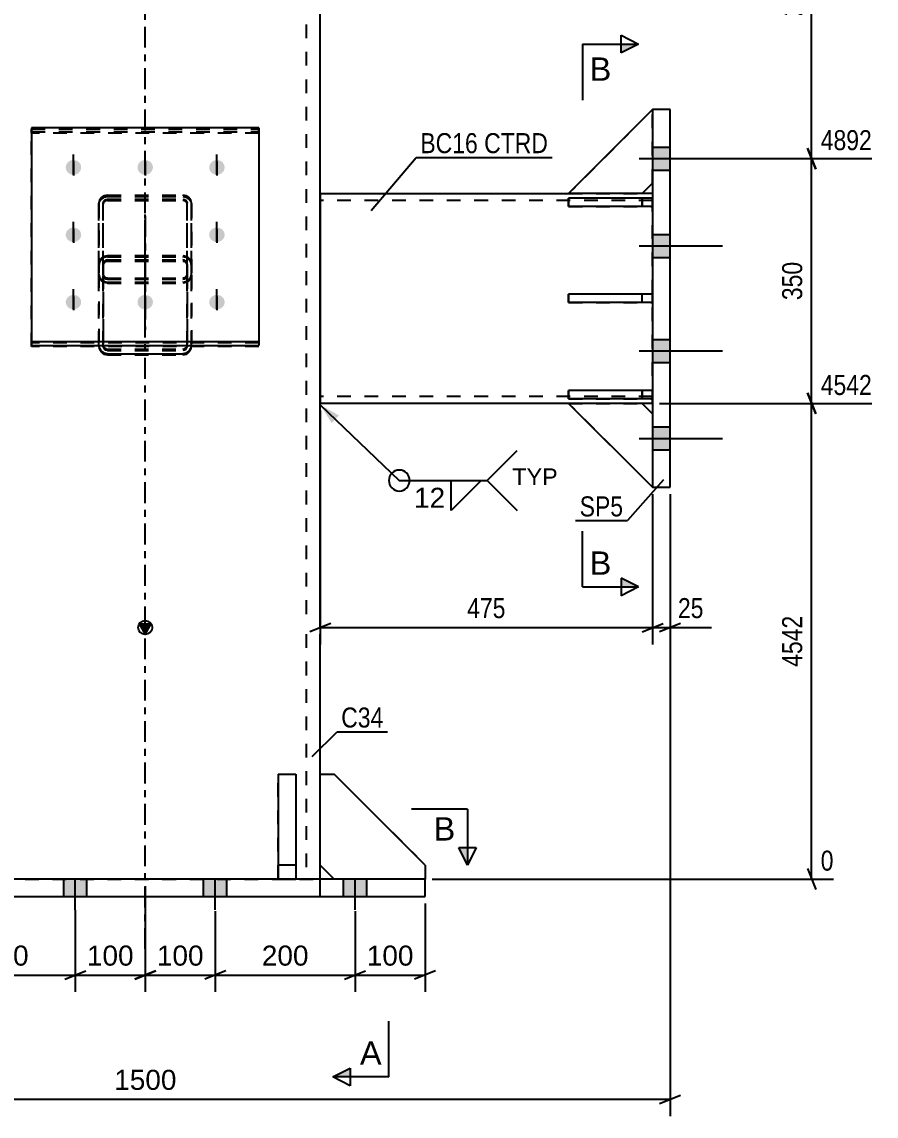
# Model space of a CAD drawing. Header units: millimetres. Extents: x -131 to 463, y -178 to 242.
# Drawn here: x -17.6 to 104.5, y -33.9 to 122.5 of the extents above; entities that cross this region are included whole.
import ezdxf

# ---------------------------------------------------------------- set-up
doc = ezdxf.new("R2010")
doc.units = ezdxf.units.MM
doc.linetypes.add('DXK_LINE_DOT2', pattern=[3.9198, 1.9599, -1.9599])
doc.linetypes.add('DXK_LINE_DOT3', pattern=[5.9187, 2.979, -0.9799, 0.9799, -0.9799])
doc.styles.add('Arial', font='ARIAL.TTF', dxfattribs={"height": 0.2})
doc.styles.add('Arial Narrow', font='ARIALN.TTF', dxfattribs={"height": 0.2})

# ---------------------------------------------------------------- blocks, each defined once
blk = doc.blocks.new('Part-284876763-1990 - 1855')
at = {"color": 2, "linetype": 'Continuous'}
for p, q in [((72.51, 110), (72.51, 56)), ((75.01, 110), (72.51, 110)), ((75.01, 56), (75.01, 110)), ((72.51, 56), (75.01, 56))]:
    blk.add_line(p, q, dxfattribs=at)
blk = doc.blocks.new('Bolt-284876763-1880 - 1855')
at = {"linetype": 'Continuous'}
for points in [[(-10.26, 100.68), (-10.49, 100.71), (-10.7, 100.77), (-10.9, 100.88), (-11.07, 101.03), (-11.21, 101.21), (-11.3, 101.41), (-11.35, 101.63), (-11.35, 101.85), (-11.3, 102.06), (-11.21, 102.26), (-11.07, 102.44), (-10.9, 102.59), (-10.7, 102.7), (-10.49, 102.77), (-10.26, 102.79), (-10.03, 102.77), (-9.81, 102.7), (-9.61, 102.59), (-9.44, 102.44), (-9.3, 102.26), (-9.21, 102.06), (-9.16, 101.85), (-9.16, 101.63), (-9.21, 101.41), (-9.3, 101.21), (-9.44, 101.03), (-9.61, 100.88), (-9.81, 100.77), (-10.03, 100.71)], [(-0.01, 100.68), (-0.24, 100.71), (-0.45, 100.77), (-0.65, 100.88), (-0.82, 101.03), (-0.96, 101.21), (-1.05, 101.41), (-1.1, 101.63), (-1.1, 101.85), (-1.05, 102.06), (-0.96, 102.26), (-0.82, 102.44), (-0.65, 102.59), (-0.45, 102.7), (-0.24, 102.77), (-0.01, 102.79), (0.22, 102.77), (0.44, 102.7), (0.64, 102.59), (0.81, 102.44), (0.95, 102.26), (1.04, 102.06), (1.09, 101.85), (1.09, 101.63), (1.04, 101.41), (0.95, 101.21), (0.81, 101.03), (0.64, 100.88), (0.44, 100.77), (0.22, 100.71)], [(10.24, 100.68), (10.01, 100.71), (9.8, 100.77), (9.6, 100.88), (9.43, 101.03), (9.29, 101.21), (9.2, 101.41), (9.15, 101.63), (9.15, 101.85), (9.2, 102.06), (9.29, 102.26), (9.43, 102.44), (9.6, 102.59), (9.8, 102.7), (10.01, 102.77), (10.24, 102.79), (10.47, 102.77), (10.69, 102.7), (10.89, 102.59), (11.06, 102.44), (11.2, 102.26), (11.29, 102.06), (11.34, 101.85), (11.34, 101.63), (11.29, 101.41), (11.2, 101.21), (11.06, 101.03), (10.89, 100.88), (10.69, 100.77), (10.47, 100.71)], [(-10.26, 91.07), (-10.49, 91.09), (-10.7, 91.16), (-10.9, 91.27), (-11.07, 91.41), (-11.21, 91.59), (-11.3, 91.78), (-11.35, 92), (-11.35, 92.21), (-11.3, 92.42), (-11.21, 92.62), (-11.07, 92.8), (-10.9, 92.94), (-10.7, 93.05), (-10.49, 93.12), (-10.26, 93.14), (-10.03, 93.12), (-9.81, 93.05), (-9.61, 92.94), (-9.44, 92.8), (-9.3, 92.62), (-9.21, 92.42), (-9.16, 92.21), (-9.16, 92), (-9.21, 91.78), (-9.3, 91.59), (-9.44, 91.41), (-9.61, 91.27), (-9.81, 91.16), (-10.03, 91.09)], [(10.24, 91.07), (10.01, 91.09), (9.8, 91.16), (9.6, 91.27), (9.43, 91.41), (9.29, 91.59), (9.2, 91.78), (9.15, 92), (9.15, 92.21), (9.2, 92.42), (9.29, 92.62), (9.43, 92.8), (9.6, 92.94), (9.8, 93.05), (10.01, 93.12), (10.24, 93.14), (10.47, 93.12), (10.69, 93.05), (10.89, 92.94), (11.06, 92.8), (11.2, 92.62), (11.29, 92.42), (11.34, 92.21), (11.34, 92), (11.29, 91.78), (11.2, 91.59), (11.06, 91.41), (10.89, 91.27), (10.69, 91.16), (10.47, 91.09)], [(-10.26, 81.44), (-10.49, 81.46), (-10.7, 81.53), (-10.9, 81.64), (-11.07, 81.78), (-11.21, 81.96), (-11.3, 82.15), (-11.35, 82.36), (-11.35, 82.58), (-11.3, 82.79), (-11.21, 82.99), (-11.07, 83.16), (-10.9, 83.31), (-10.7, 83.42), (-10.49, 83.48), (-10.26, 83.51), (-10.03, 83.48), (-9.81, 83.42), (-9.61, 83.31), (-9.44, 83.16), (-9.3, 82.99), (-9.21, 82.79), (-9.16, 82.58), (-9.16, 82.36), (-9.21, 82.15), (-9.3, 81.96), (-9.44, 81.78), (-9.61, 81.64), (-9.81, 81.53), (-10.03, 81.46)], [(-0.01, 81.44), (-0.24, 81.46), (-0.45, 81.53), (-0.65, 81.64), (-0.82, 81.78), (-0.96, 81.96), (-1.05, 82.15), (-1.1, 82.36), (-1.1, 82.58), (-1.05, 82.79), (-0.96, 82.99), (-0.82, 83.16), (-0.65, 83.31), (-0.45, 83.42), (-0.24, 83.48), (-0.01, 83.51), (0.22, 83.48), (0.44, 83.42), (0.64, 83.31), (0.81, 83.16), (0.95, 82.99), (1.04, 82.79), (1.09, 82.58), (1.09, 82.36), (1.04, 82.15), (0.95, 81.96), (0.81, 81.78), (0.64, 81.64), (0.44, 81.53), (0.22, 81.46)], [(10.24, 81.44), (10.01, 81.46), (9.8, 81.53), (9.6, 81.64), (9.43, 81.78), (9.29, 81.96), (9.2, 82.15), (9.15, 82.36), (9.15, 82.58), (9.2, 82.79), (9.29, 82.99), (9.43, 83.16), (9.6, 83.31), (9.8, 83.42), (10.01, 83.48), (10.24, 83.51), (10.47, 83.48), (10.69, 83.42), (10.89, 83.31), (11.06, 83.16), (11.2, 82.99), (11.29, 82.79), (11.34, 82.58), (11.34, 82.36), (11.29, 82.15), (11.2, 81.96), (11.06, 81.78), (10.89, 81.64), (10.69, 81.53), (10.47, 81.46)]]:
    blk.add_hatch(color=1, dxfattribs=at).paths.add_polyline_path(points)
at = {"color": 1, "linetype": 'Continuous'}
for p, q in [((-10.26, 100.74), (-10.26, 103.58)), ((-0.01, 100.74), (-0.01, 103.58)), ((10.24, 100.74), (10.24, 103.58)), ((-10.26, 91.11), (-10.26, 93.95)), ((10.24, 91.11), (10.24, 93.95)), ((-10.26, 81.48), (-10.26, 84.32)), ((-0.01, 81.48), (-0.01, 84.32)), ((10.24, 81.48), (10.24, 84.32))]:
    blk.add_line(p, q, dxfattribs=at)
blk = doc.blocks.new('Part-284876763-1881 - 1855')
at = {"color": 2, "linetype": 'Continuous'}
for p, q in [((16.24, 107.37), (-16.26, 107.37)), ((-16.26, 107.37), (-16.26, 76.29)), ((16.24, 107.37), (16.24, 76.29)), ((-16.26, 76.83), (16.24, 76.83)), ((-16.26, 76.29), (16.24, 76.29))]:
    blk.add_line(p, q, dxfattribs=at)
at = {"color": 7, "linetype": 'DXK_LINE_DOT2'}
for p, q in [((-16.26, 107.37), (-16.26, 106.83)), ((-16.26, 106.83), (16.24, 106.83)), ((16.24, 106.83), (16.24, 107.37))]:
    blk.add_line(p, q, dxfattribs=at)
blk = doc.blocks.new('Part-284876763-1883 - 1855')
at = {"color": 7, "linetype": 'DXK_LINE_DOT2'}
for p, q in [((72.51, 69.85), (60.51, 69.85)), ((60.51, 69.85), (60.51, 68.65)), ((71.01, 69.85), (71.01, 68.65)), ((72.51, 68.65), (72.51, 69.85)), ((60.51, 68.65), (72.51, 68.65))]:
    blk.add_line(p, q, dxfattribs=at)
blk = doc.blocks.new('Part-284876763-1884 - 1855')
at = {"color": 2, "linetype": 'Continuous'}
for p, q in [((60.51, 68.65), (60.51, 69.85)), ((72.51, 69.85), (60.51, 69.85)), ((72.51, 69.85), (72.51, 68.65)), ((72.51, 68.65), (60.51, 68.65))]:
    blk.add_line(p, q, dxfattribs=at)
at = {"color": 7, "linetype": 'DXK_LINE_DOT2'}
for p, q in [((71.01, 68.65), (71.01, 69.85)), ((72.51, 69.85), (72.51, 69.85)), ((72.51, 69.85), (72.51, 69.85)), ((72.51, 68.65), (72.51, 68.65)), ((72.51, 68.65), (72.51, 68.65))]:
    blk.add_line(p, q, dxfattribs=at)
blk = doc.blocks.new('Part-284876763-1885 - 1855')
at = {"color": 7, "linetype": 'DXK_LINE_DOT2'}
for p, q in [((-6.52, 97.06), (-6.61, 96.63)), ((-6.26, 97.43), (-6.52, 97.06)), ((-5.87, 97.67), (-6.26, 97.43)), ((-5.96, 96.85), (-5.83, 97.03)), ((-5.41, 97.76), (-5.87, 97.67)), ((-5.83, 97.03), (-5.64, 97.15)), ((-5.64, 97.15), (-5.41, 97.19)), ((-5.41, 97.76), (5.39, 97.76)), ((-5.41, 97.19), (5.39, 97.19)), ((5.85, 97.67), (5.39, 97.76)), ((5.39, 97.19), (5.62, 97.15)), ((5.62, 97.15), (5.82, 97.03)), ((5.82, 97.03), (5.95, 96.85)), ((6.24, 97.43), (5.85, 97.67)), ((6.5, 97.06), (6.24, 97.43)), ((6.59, 96.63), (6.5, 97.06)), ((-6.61, 87.86), (-6.61, 96.63)), ((-6.61, 96.63), (-6.61, 86.48)), ((-6.01, 96.63), (-5.96, 96.85)), ((-6.01, 87.86), (-6.01, 96.63)), ((-6.01, 86.48), (-6.01, 96.63)), ((5.95, 96.85), (5.99, 96.63)), ((5.99, 87.86), (5.99, 96.63)), ((5.99, 86.48), (5.99, 96.63)), ((6.59, 87.86), (6.59, 96.63)), ((6.59, 86.48), (6.59, 96.63)), ((-6.61, 87.86), (-6.52, 88.35)), ((-6.61, 76.37), (-6.61, 87.86)), ((-5.96, 88.11), (-6.01, 87.86)), ((-6.01, 87.86), (-6.01, 76.37)), ((-5.83, 88.32), (-5.96, 88.11)), ((-5.87, 89.04), (-5.41, 89.14)), ((-5.64, 88.45), (-5.83, 88.32)), ((-5.41, 88.5), (-5.64, 88.45)), ((-5.41, 89.14), (5.39, 89.14)), ((-5.41, 88.5), (5.39, 88.5)), ((5.39, 89.14), (5.85, 89.04)), ((5.62, 88.45), (5.39, 88.5)), ((5.82, 88.32), (5.62, 88.45)), ((5.95, 88.11), (5.82, 88.32)), ((5.99, 87.86), (5.95, 88.11)), ((5.99, 87.86), (5.99, 76.37)), ((6.5, 88.35), (6.59, 87.86)), ((6.59, 76.37), (6.59, 87.86)), ((-6.61, 76.37), (-6.61, 86.48)), ((-6.61, 86.48), (-6.52, 86.05)), ((-6.52, 86.05), (-6.26, 85.69)), ((-6.01, 76.37), (-6.01, 86.48)), ((-5.96, 86.27), (-6.01, 86.48)), ((-5.83, 86.08), (-5.96, 86.27)), ((-5.64, 85.96), (-5.83, 86.08)), ((5.82, 86.08), (5.62, 85.96)), ((5.95, 86.27), (5.82, 86.08)), ((5.99, 86.48), (5.95, 86.27)), ((5.99, 76.37), (5.99, 86.48)), ((6.24, 85.69), (6.5, 86.05)), ((6.5, 86.05), (6.59, 86.48)), ((6.59, 76.37), (6.59, 86.48)), ((-6.26, 85.69), (-5.87, 85.44)), ((-5.87, 85.44), (-5.41, 85.35)), ((-5.41, 85.92), (-5.64, 85.96)), ((-5.41, 85.92), (5.39, 85.92)), ((-5.41, 85.35), (5.39, 85.35)), ((5.62, 85.96), (5.39, 85.92)), ((5.39, 85.35), (5.85, 85.44)), ((5.85, 85.44), (6.24, 85.69)), ((-6.59, 76.29), (-6.61, 76.37)), ((-6.01, 76.37), (-5.96, 76.13)), ((-5.96, 76.13), (-5.83, 75.92)), ((-5.83, 75.92), (-5.64, 75.78)), ((-5.64, 75.78), (-5.41, 75.73)), ((-5.41, 75.73), (5.39, 75.73)), ((5.39, 75.73), (5.62, 75.78)), ((5.62, 75.78), (5.82, 75.92)), ((5.82, 75.92), (5.95, 76.13)), ((5.95, 76.13), (5.99, 76.37)), ((6.59, 76.37), (6.58, 76.29))]:
    blk.add_line(p, q, dxfattribs=at)
at = {"color": 7, "linetype": 'DXK_LINE_DOT3'}
blk.add_line((-0.01, 78.7), (-0.01, 94.98), dxfattribs=at)
at = {"color": 2, "linetype": 'Continuous'}
for p, q in [((-6.52, 75.88), (-6.59, 76.29)), ((-5.41, 75.09), (-5.87, 75.19)), ((-5.41, 75.09), (5.39, 75.09)), ((5.85, 75.19), (5.39, 75.09)), ((6.58, 76.29), (6.5, 75.88))]:
    blk.add_line(p, q, dxfattribs=at)
at = {"color": 7, "linetype": 'DXK_LINE_DOT2'}
for centre, start, end in [((-5.36, 87.91), 114.3199, 159.2417), ((5.34, 87.91), 20.7583, 65.68)]:
    blk.add_arc(centre, 1.24, start, end, dxfattribs=at)
at = {"color": 2, "linetype": 'Continuous'}
for centre, start, end in [((-5.36, 76.32), 200.7583, 245.68), ((5.34, 76.32), 294.3199, 339.2417)]:
    blk.add_arc(centre, 1.24, start, end, dxfattribs=at)
blk = doc.blocks.new('Part-284876763-2019 - 1855')
at = {"color": 7, "linetype": 'DXK_LINE_DOT2'}
for p, q in [((72.51, 83.6), (60.51, 83.6)), ((60.51, 83.6), (60.51, 82.4)), ((71.01, 82.4), (71.01, 83.6)), ((72.51, 82.4), (72.51, 83.6)), ((60.51, 82.4), (72.51, 82.4))]:
    blk.add_line(p, q, dxfattribs=at)
blk = doc.blocks.new('Part-284876763-2024 - 1855')
at = {"color": 7, "linetype": 'DXK_LINE_DOT2'}
for p, q in [((72.51, 110), (60.51, 98)), ((72.51, 99.5), (72.51, 110)), ((71.01, 98), (72.51, 99.5)), ((60.51, 98), (71.01, 98))]:
    blk.add_line(p, q, dxfattribs=at)
blk = doc.blocks.new('Part-284876763-1965 - 1855')
at = {"color": 7, "linetype": 'DXK_LINE_DOT2'}
for p, q in [((25, 2), (25, 15)), ((25, 15), (27, 15)), ((27, 15), (40, 2)), ((27, 0), (25, 2)), ((40, 2), (40, 0)), ((40, 0), (27, 0))]:
    blk.add_line(p, q, dxfattribs=at)
blk = doc.blocks.new('Part-284876763-2023 - 1855')
at = {"color": 2, "linetype": 'Continuous'}
for p, q in [((60.51, 68), (72.51, 56)), ((71.01, 68), (60.51, 68)), ((71.01, 68), (72.51, 66.5))]:
    blk.add_line(p, q, dxfattribs=at)
at = {"color": 7, "linetype": 'DXK_LINE_DOT2'}
for p, q in [((72.51, 66.5), (72.51, 56)), ((72.51, 66.5), (72.51, 66.5)), ((72.51, 56), (72.51, 56))]:
    blk.add_line(p, q, dxfattribs=at)
blk = doc.blocks.new('Part-284876763-1964 - 1855')
at = {"color": 7, "linetype": 'DXK_LINE_DOT2'}
for p, q in [((19.002, 0), (19.002, 15)), ((19.002, 15), (21.502, 15)), ((21.502, 15), (21.502, 0)), ((21.502, 2), (19.002, 2)), ((21.502, 0), (19.002, 0))]:
    blk.add_line(p, q, dxfattribs=at)
blk = doc.blocks.new('Part-284876763-1975 - 1855')
at = {"color": 2, "linetype": 'Continuous'}
for p, q in [((25.01, 98), (25.01, 96)), ((25.01, 98), (60.51, 98)), ((72.51, 98), (71.01, 98)), ((25.01, 96), (25.01, 68)), ((60.51, 68), (25.01, 68)), ((72.51, 68), (71.01, 68))]:
    blk.add_line(p, q, dxfattribs=at)
at = {"color": 7, "linetype": 'DXK_LINE_DOT2'}
for p, q in [((72.51, 97), (25.01, 97)), ((71.01, 98), (60.51, 98)), ((72.51, 68), (72.51, 98)), ((25.01, 96.71), (25.01, 96)), ((25.01, 69), (25.01, 69.08)), ((72.51, 69), (25.01, 69)), ((71.01, 68), (60.51, 68))]:
    blk.add_line(p, q, dxfattribs=at)
blk = doc.blocks.new('Part-284876763-2016 - 1855')
at = {"color": 2, "linetype": 'Continuous'}
for p, q in [((60.51, 82.4), (60.51, 83.6)), ((72.51, 83.6), (60.51, 83.6)), ((72.51, 83.6), (72.51, 82.4)), ((72.51, 82.4), (60.51, 82.4))]:
    blk.add_line(p, q, dxfattribs=at)
at = {"color": 7, "linetype": 'DXK_LINE_DOT2'}
for p, q in [((71.01, 82.4), (71.01, 83.6)), ((72.51, 83.6), (72.51, 83.6)), ((72.51, 83.6), (72.51, 83.6)), ((72.51, 82.4), (72.51, 82.4)), ((72.51, 82.4), (72.51, 82.4))]:
    blk.add_line(p, q, dxfattribs=at)
blk = doc.blocks.new('Part-284876763-2018 - 1855')
at = {"color": 2, "linetype": 'Continuous'}
for p, q in [((60.51, 96.15), (60.51, 97.35)), ((72.51, 97.35), (60.51, 97.35)), ((72.51, 97.35), (72.51, 96.15)), ((72.51, 96.15), (60.51, 96.15))]:
    blk.add_line(p, q, dxfattribs=at)
at = {"color": 7, "linetype": 'DXK_LINE_DOT2'}
for p, q in [((71.01, 96.15), (71.01, 97.35)), ((72.51, 97.35), (72.51, 97.35)), ((72.51, 97.35), (72.51, 97.35)), ((72.51, 96.15), (72.51, 96.15)), ((72.51, 96.15), (72.51, 96.15))]:
    blk.add_line(p, q, dxfattribs=at)
blk = doc.blocks.new('Part-284876763-2021 - 1855')
at = {"color": 7, "linetype": 'DXK_LINE_DOT2'}
for p, q in [((72.51, 97.35), (60.51, 97.35)), ((60.51, 97.35), (60.51, 96.15)), ((71.01, 97.35), (71.01, 96.15)), ((72.51, 96.15), (72.51, 97.35)), ((60.51, 96.15), (72.51, 96.15))]:
    blk.add_line(p, q, dxfattribs=at)
blk = doc.blocks.new('Part-284876763-2022 - 1855')
at = {"color": 7, "linetype": 'DXK_LINE_DOT2'}
for p, q in [((60.51, 68), (71.01, 68)), ((72.51, 56), (60.51, 68)), ((71.01, 68), (72.51, 66.5)), ((72.51, 66.5), (72.51, 56))]:
    blk.add_line(p, q, dxfattribs=at)
blk = doc.blocks.new('Part-284876763-2025 - 1855')
at = {"color": 2, "linetype": 'Continuous'}
for p, q in [((72.51, 110), (60.51, 98)), ((72.51, 99.5), (71.01, 98)), ((71.01, 98), (60.51, 98))]:
    blk.add_line(p, q, dxfattribs=at)
at = {"color": 7, "linetype": 'DXK_LINE_DOT2'}
for p, q in [((72.51, 99.5), (72.51, 110)), ((72.51, 110), (72.51, 110)), ((72.51, 110), (72.51, 110)), ((72.51, 99.5), (72.51, 99.5)), ((72.51, 99.5), (72.51, 99.5))]:
    blk.add_line(p, q, dxfattribs=at)
blk = doc.blocks.new('Part-284876763-2049 - 1855')
at = {"color": 2, "linetype": 'Continuous'}
for p, q in [((19.002, 15), (19.002, 0)), ((19.002, 15), (21.502, 15)), ((21.502, 15), (21.502, 0)), ((21.502, 2), (19.002, 2)), ((19.002, 0), (21.502, 0))]:
    blk.add_line(p, q, dxfattribs=at)
blk = doc.blocks.new('Part-284876763-2042 - 1855')
at = {"color": 7, "linetype": 'DXK_LINE_DOT2'}
for p, q in [((-6.52, 96.89), (-6.26, 97.26)), ((-6.26, 97.26), (-5.87, 97.5)), ((-5.87, 97.5), (-5.41, 97.59)), ((-5.41, 97.02), (-5.64, 96.98)), ((-5.41, 97.59), (5.39, 97.59)), ((-5.41, 97.02), (5.39, 97.02)), ((5.39, 97.59), (5.85, 97.5)), ((5.62, 96.98), (5.39, 97.02)), ((5.85, 97.5), (6.24, 97.26)), ((6.24, 97.26), (6.5, 96.89)), ((-6.61, 96.46), (-6.52, 96.89)), ((-6.61, 86.31), (-6.61, 96.46)), ((-6.61, 96.46), (-6.61, 86.48)), ((-5.96, 96.67), (-6.01, 96.46)), ((-6.01, 86.31), (-6.01, 96.46)), ((-6.01, 87.69), (-6.01, 96.46)), ((-5.83, 96.86), (-5.96, 96.67)), ((-5.64, 96.98), (-5.83, 96.86)), ((5.82, 96.86), (5.62, 96.98)), ((5.95, 96.67), (5.82, 96.86)), ((5.99, 96.46), (5.95, 96.67)), ((5.99, 86.31), (5.99, 96.46)), ((5.99, 87.69), (5.99, 96.46)), ((6.5, 96.89), (6.59, 96.46)), ((6.59, 86.31), (6.59, 96.46)), ((6.59, 96.46), (6.59, 86.48)), ((-6.52, 88.18), (-6.61, 87.69)), ((-6.01, 87.69), (-5.96, 87.94)), ((-6.01, 76.2), (-6.01, 87.69)), ((-5.96, 87.94), (-5.83, 88.14)), ((-5.41, 88.97), (-5.87, 88.87)), ((-5.83, 88.14), (-5.64, 88.28)), ((-5.64, 88.28), (-5.41, 88.33)), ((-5.41, 88.97), (5.39, 88.97)), ((-5.41, 88.33), (5.39, 88.33)), ((5.85, 88.87), (5.39, 88.97)), ((5.39, 88.33), (5.62, 88.28)), ((5.62, 88.28), (5.82, 88.14)), ((5.82, 88.14), (5.95, 87.94)), ((5.95, 87.94), (5.99, 87.69)), ((5.99, 76.2), (5.99, 87.69)), ((6.59, 87.69), (6.5, 88.18)), ((-6.61, 86.48), (-6.61, 76.2)), ((-6.61, 76.2), (-6.61, 86.31)), ((-6.52, 85.88), (-6.61, 86.31)), ((-6.01, 86.31), (-6.01, 76.2)), ((-6.01, 86.31), (-5.96, 86.09)), ((-5.96, 86.09), (-5.83, 85.91)), ((5.82, 85.91), (5.95, 86.09)), ((5.95, 86.09), (5.99, 86.31)), ((5.99, 86.31), (5.99, 76.2)), ((6.59, 86.31), (6.5, 85.88)), ((6.59, 76.2), (6.59, 86.48)), ((6.59, 86.31), (6.59, 76.2)), ((-6.26, 85.51), (-6.52, 85.88)), ((-5.87, 85.27), (-6.26, 85.51)), ((-5.41, 85.18), (-5.87, 85.27)), ((-5.83, 85.91), (-5.64, 85.79)), ((-5.64, 85.79), (-5.41, 85.75)), ((-5.41, 85.75), (5.39, 85.75)), ((-5.41, 85.18), (5.39, 85.18)), ((5.39, 85.75), (5.62, 85.79)), ((5.85, 85.27), (5.39, 85.18)), ((5.62, 85.79), (5.82, 85.91)), ((6.24, 85.51), (5.85, 85.27)), ((6.5, 85.88), (6.24, 85.51)), ((-6.61, 76.2), (-6.52, 75.71)), ((-5.96, 75.95), (-6.01, 76.2)), ((-5.83, 75.75), (-5.96, 75.95)), ((-5.64, 75.61), (-5.83, 75.75)), ((-5.41, 75.56), (-5.64, 75.61)), ((-5.41, 75.56), (5.39, 75.56)), ((5.62, 75.61), (5.39, 75.56)), ((5.82, 75.75), (5.62, 75.61)), ((5.95, 75.95), (5.82, 75.75)), ((5.99, 76.2), (5.95, 75.95)), ((6.5, 75.71), (6.59, 76.2)), ((-5.87, 75.02), (-5.41, 74.92)), ((-5.41, 74.92), (5.39, 74.92)), ((5.39, 74.92), (5.85, 75.02))]:
    blk.add_line(p, q, dxfattribs=at)
at = {"color": 7, "linetype": 'DXK_LINE_DOT3'}
blk.add_line((-0.01, 94.8), (-0.01, 78.53), dxfattribs=at)
at = {"color": 7, "linetype": 'DXK_LINE_DOT2'}
for centre, start, end in [((-5.36, 87.74), 114.32, 159.2417), ((5.34, 87.74), 20.7583, 65.6801), ((-5.36, 76.15), 200.7583, 245.6801), ((5.34, 76.15), 294.32, 339.2417)]:
    blk.add_arc(centre, 1.24, start, end, dxfattribs=at)
blk = doc.blocks.new('Part-284876763-2044 - 1855')
at = {"color": 7, "linetype": 'DXK_LINE_DOT2'}
for p, q in [((-16.26, 107.2), (16.24, 107.2)), ((-16.26, 106.65), (-16.26, 107.2)), ((-16.26, 76.11), (-16.26, 107.2)), ((16.24, 106.65), (-16.26, 106.65)), ((16.24, 106.65), (16.24, 107.2)), ((16.24, 107.2), (16.24, 76.11)), ((16.24, 76.66), (-16.26, 76.66)), ((16.24, 76.11), (-16.26, 76.11))]:
    blk.add_line(p, q, dxfattribs=at)
blk = doc.blocks.new('Part-284876763-2050 - 1855')
at = {"color": 2, "linetype": 'Continuous'}
for p, q in [((25, 2), (25, 15)), ((25, 15), (27, 15)), ((40, 2), (27, 15)), ((27, 0), (25, 2)), ((40, 2), (40, 0)), ((40, 0), (40, 0))]:
    blk.add_line(p, q, dxfattribs=at)
at = {"color": 7, "linetype": 'DXK_LINE_DOT2'}
blk.add_line((40, 0), (27, 0), dxfattribs=at)
blk = doc.blocks.new('Bolt-284876763-2064 - 1855')
at = {"linetype": 'Continuous'}
for points in [[(-28.35, 0), (-31.65, 0), (-31.65, -2.5), (-28.35, -2.5)], [(-28.35, 0), (-31.65, 0), (-31.65, -2.5), (-28.35, -2.5)], [(-8.35, 0), (-11.65, 0), (-11.65, -2.5), (-8.35, -2.5)], [(-8.35, 0), (-11.65, 0), (-11.65, -2.5), (-8.35, -2.5)], [(11.65, 0), (8.35, 0), (8.35, -2.5), (11.65, -2.5)], [(11.65, 0), (8.35, 0), (8.35, -2.5), (11.65, -2.5)], [(31.65, 0), (28.35, 0), (28.35, -2.5), (31.65, -2.5)], [(31.65, 0), (28.35, 0), (28.35, -2.5), (31.65, -2.5)]]:
    blk.add_hatch(color=1, dxfattribs=at).paths.add_polyline_path(points)
at = {"color": 1, "linetype": 'Continuous'}
for p, q in [((-31.65, -2.5), (-31.65, 0)), ((-31.65, -2.5), (-31.65, 0)), ((-30, -4.4), (-30, 0)), ((-30, -4.4), (-30, 0)), ((-28.35, -2.5), (-28.35, 0)), ((-28.35, -2.5), (-28.35, 0)), ((-11.65, -2.5), (-11.65, 0)), ((-11.65, -2.5), (-11.65, 0)), ((-10, -4.4), (-10, 0)), ((-10, -4.4), (-10, 0)), ((-8.35, -2.5), (-8.35, 0)), ((-8.35, -2.5), (-8.35, 0)), ((8.35, -2.5), (8.35, 0)), ((8.35, -2.5), (8.35, 0)), ((10, -4.4), (10, 0)), ((10, -4.4), (10, 0)), ((11.65, -2.5), (11.65, 0)), ((11.65, -2.5), (11.65, 0)), ((28.35, -2.5), (28.35, 0)), ((28.35, -2.5), (28.35, 0)), ((30, -4.4), (30, 0)), ((30, -4.4), (30, 0)), ((31.65, -2.5), (31.65, 0)), ((31.65, -2.5), (31.65, 0))]:
    blk.add_line(p, q, dxfattribs=at)
blk = doc.blocks.new('Bolt-284876763-2065 - 1855')
at = {"color": 1, "linetype": 'DXK_LINE_DOT2'}
for p, q in [((-10.26, 102.56), (-10.26, 99.72)), ((-0.01, 102.56), (-0.01, 99.72)), ((10.24, 102.56), (10.24, 99.72)), ((-10.26, 92.92), (-10.26, 90.08)), ((10.24, 92.92), (10.24, 90.08)), ((-10.26, 83.29), (-10.26, 80.45)), ((-0.01, 83.29), (-0.01, 80.45)), ((10.24, 83.29), (10.24, 80.45))]:
    blk.add_line(p, q, dxfattribs=at)
blk = doc.blocks.new('Bolt-284876763-2070 - 1855')
at = {"linetype": 'Continuous'}
for points in [[(72.51, 104.65), (72.51, 101.35), (75.01, 101.35), (75.01, 104.65)], [(72.51, 104.65), (72.51, 101.35), (75.01, 101.35), (75.01, 104.65)], [(72.51, 104.65), (72.51, 101.35), (75.01, 101.35), (75.01, 104.65)], [(72.51, 92.15), (72.51, 88.85), (75.01, 88.85), (75.01, 92.15)], [(72.51, 92.15), (72.51, 88.85), (75.01, 88.85), (75.01, 92.15)], [(72.51, 77.15), (72.51, 73.85), (75.01, 73.85), (75.01, 77.15)], [(72.51, 77.15), (72.51, 73.85), (75.01, 73.85), (75.01, 77.15)], [(72.51, 64.65), (72.51, 61.35), (75.01, 61.35), (75.01, 64.65)], [(72.51, 64.65), (72.51, 61.35), (75.01, 61.35), (75.01, 64.65)], [(72.51, 64.65), (72.51, 61.35), (75.01, 61.35), (75.01, 64.65)]]:
    blk.add_hatch(color=1, dxfattribs=at).paths.add_polyline_path(points)
at = {"color": 1, "linetype": 'Continuous'}
for p, q in [((72.51, 104.65), (75.01, 104.65)), ((72.51, 104.65), (75.01, 104.65)), ((72.51, 104.65), (75.01, 104.65)), ((70.61, 103), (82.51, 103)), ((70.61, 103), (82.51, 103)), ((70.61, 103), (82.51, 103)), ((72.51, 101.35), (75.01, 101.35)), ((72.51, 101.35), (75.01, 101.35)), ((72.51, 101.35), (75.01, 101.35)), ((72.51, 92.15), (75.01, 92.15)), ((72.51, 92.15), (75.01, 92.15)), ((70.61, 90.5), (82.51, 90.5)), ((70.61, 90.5), (82.51, 90.5)), ((72.51, 88.85), (75.01, 88.85)), ((72.51, 88.85), (75.01, 88.85)), ((72.51, 77.15), (75.01, 77.15)), ((72.51, 77.15), (75.01, 77.15)), ((70.61, 75.5), (82.51, 75.5)), ((70.61, 75.5), (82.51, 75.5)), ((72.51, 73.85), (75.01, 73.85)), ((72.51, 73.85), (75.01, 73.85)), ((72.51, 64.65), (75.01, 64.65)), ((72.51, 64.65), (75.01, 64.65)), ((72.51, 64.65), (75.01, 64.65)), ((70.61, 63), (82.51, 63)), ((70.61, 63), (82.51, 63)), ((70.61, 63), (82.51, 63)), ((72.51, 61.35), (75.01, 61.35)), ((72.51, 61.35), (75.01, 61.35)), ((72.51, 61.35), (75.01, 61.35))]:
    blk.add_line(p, q, dxfattribs=at)
blk = doc.blocks.new('Part-284876763-2075 - 1855')
at = {"linetype": 'Continuous'}
blk.add_hatch(color=2, dxfattribs=at).paths.add_polyline_path([(0, 35.06), (-0.8, 36.46), (0.8, 36.46)])
at = {"color": 7, "linetype": 'DXK_LINE_DOT3'}
for p, q in [((0, 36), (0, 130)), ((0, -10), (0, 35))]:
    blk.add_line(p, q, dxfattribs=at)
at = {"color": 7, "linetype": 'DXK_LINE_DOT2'}
for p, q in [((23, 130), (23, 36)), ((23, 35), (23, 0)), ((-25, 0), (25, 0))]:
    blk.add_line(p, q, dxfattribs=at)
at = {"color": 2, "linetype": 'Continuous'}
for p, q in [((25, 36), (25, 130)), ((0, 35.06), (-0.8, 36.46)), ((-0.8, 36.46), (0.8, 36.46)), ((0.8, 36.46), (0, 35.06)), ((25, 0), (25, 35))]:
    blk.add_line(p, q, dxfattribs=at)
blk.add_circle((0, 35.96), 1, dxfattribs=at)
blk = doc.blocks.new('Part-284876763-2080 - 1855')
at = {"color": 2, "linetype": 'Continuous'}
for p, q in [((40, 0), (-40, 0)), ((-40, 0), (-40, -2.5)), ((-25, -2.5), (-25, 0)), ((25, -2.5), (25, 0)), ((40, -2.5), (40, 0)), ((-40, -2.5), (40, -2.5))]:
    blk.add_line(p, q, dxfattribs=at)
blk = doc.blocks.new('StraightDimension-284876763-2300 - 1855')
at = {"color": 7, "linetype": 'Continuous'}
for p, q in [((30, -4.57), (30, -16.13)), ((40, -3.5), (40, -16.13)), ((28.5, -14.33), (31.5, -13.13)), ((30, -13.73), (40, -13.73)), ((41.5, -13.13), (38.5, -14.33))]:
    blk.add_line(p, q, dxfattribs=at)
at = {"color": 0}
blk.add_wipeout([(38.94, -12.98), (38.94, -8.78), (31.06, -8.78), (31.06, -12.98)], dxfattribs=at)
at = {"color": 3, "style": 'Arial'}
blk.add_text('100', height=2.865, dxfattribs=at).set_placement((31.66, -12.38))
blk = doc.blocks.new('StraightDimension-284876763-2190 - 1855')
at = {"color": 7, "linetype": 'Continuous'}
for p, q in [((25.01, 67), (25.01, 33.55)), ((72.51, 55), (72.51, 33.55)), ((26.51, 36.55), (23.51, 35.35)), ((71.01, 35.35), (74.01, 36.55)), ((25.01, 35.95), (72.51, 35.95))]:
    blk.add_line(p, q, dxfattribs=at)
at = {"color": 0}
blk.add_wipeout([(52.1, 36.7), (52.1, 40.9), (45.41, 40.9), (45.41, 36.7)], dxfattribs=at)
at = {"color": 3, "style": 'Arial Narrow'}
blk.add_text('475', height=2.863, dxfattribs=at).set_placement((46.01, 37.3))
blk = doc.blocks.new('StraightDimension-284876763-2209 - 1855')
at = {"color": 7, "linetype": 'Continuous'}
for p, q in [((72.51, 55), (72.51, 33.55)), ((75.01, 55), (75.01, 33.55)), ((71.01, 35.35), (74.01, 36.55)), ((76.51, 36.55), (73.51, 35.35)), ((72.51, 35.95), (75.01, 35.95))]:
    blk.add_line(p, q, dxfattribs=at)
at = {"color": 0}
blk.add_wipeout([(80.39, 36.7), (80.39, 40.9), (75.53, 40.9), (75.53, 36.7)], dxfattribs=at)
at = {"color": 7, "linetype": 'Continuous'}
blk.add_line((75.01, 35.95), (80.91, 35.95), dxfattribs=at)
blk.add_line((75.01, 35.95), (80.91, 35.95), dxfattribs=at)
at = {"color": 3, "style": 'Arial Narrow'}
blk.add_text('25', height=2.863, dxfattribs=at).set_placement((76.13, 37.3))
blk = doc.blocks.new('StraightDimension-284876763-2289 - 1855')
at = {"color": 7, "linetype": 'Continuous'}
for p, q in [((-74.99, 55), (-74.99, -33.89)), ((75.01, 55), (75.01, -33.89)), ((-73.49, -30.89), (-76.49, -32.09)), ((73.51, -32.09), (76.51, -30.89)), ((-74.99, -31.49), (75.01, -31.49))]:
    blk.add_line(p, q, dxfattribs=at)
at = {"color": 0}
blk.add_wipeout([(5.05, -30.74), (5.05, -26.54), (-5.04, -26.54), (-5.04, -30.74)], dxfattribs=at)
at = {"color": 3, "style": 'Arial'}
blk.add_text('1500', height=2.865, dxfattribs=at).set_placement((-4.44, -30.14))
blk = doc.blocks.new('StraightDimension-284876763-2310 - 1855')
at = {"color": 7, "linetype": 'Continuous'}
for p, q in [((10, -4.57), (10, -16.13)), ((30, -4.57), (30, -16.13)), ((11.5, -13.13), (8.5, -14.33)), ((10, -13.73), (30, -13.73)), ((28.5, -14.33), (31.5, -13.13))]:
    blk.add_line(p, q, dxfattribs=at)
at = {"color": 0}
blk.add_wipeout([(23.94, -12.98), (23.94, -8.78), (16.06, -8.78), (16.06, -12.98)], dxfattribs=at)
at = {"color": 3, "style": 'Arial'}
blk.add_text('200', height=2.865, dxfattribs=at).set_placement((16.66, -12.38))
blk = doc.blocks.new('StraightDimension-284876763-2317 - 1855')
at = {"color": 7, "linetype": 'Continuous'}
for p, q in [((0, -1), (0, -16.13)), ((10, -4.57), (10, -16.13)), ((-1.5, -14.33), (1.5, -13.13)), ((0, -13.73), (10, -13.73)), ((11.5, -13.13), (8.5, -14.33))]:
    blk.add_line(p, q, dxfattribs=at)
at = {"color": 0}
blk.add_wipeout([(8.94, -12.98), (8.94, -8.78), (1.06, -8.78), (1.06, -12.98)], dxfattribs=at)
at = {"color": 3, "style": 'Arial'}
blk.add_text('100', height=2.865, dxfattribs=at).set_placement((1.66, -12.38))
blk = doc.blocks.new('StraightDimension-284876763-2326 - 1855')
at = {"color": 7, "linetype": 'Continuous'}
for p, q in [((0, -1), (0, -16.13)), ((-10, -4.46), (-10, -16.13)), ((-11.5, -14.33), (-8.5, -13.13)), ((-10, -13.73), (0, -13.73)), ((1.5, -13.13), (-1.5, -14.33))]:
    blk.add_line(p, q, dxfattribs=at)
at = {"color": 0}
blk.add_wipeout([(-1.06, -12.98), (-1.06, -8.78), (-8.94, -8.78), (-8.94, -12.98)], dxfattribs=at)
at = {"color": 3, "style": 'Arial'}
blk.add_text('100', height=2.865, dxfattribs=at).set_placement((-8.34, -12.38))
blk = doc.blocks.new('StraightDimension-284876763-2335 - 1855')
at = {"color": 7, "linetype": 'Continuous'}
for p, q in [((-30, -2.25), (-30, -16.13)), ((-10, -4.46), (-10, -16.13)), ((-28.5, -13.13), (-31.5, -14.33)), ((-30, -13.73), (-10, -13.73)), ((-11.5, -14.33), (-8.5, -13.13))]:
    blk.add_line(p, q, dxfattribs=at)
at = {"color": 0}
blk.add_wipeout([(-16.06, -12.98), (-16.06, -8.78), (-23.94, -8.78), (-23.94, -12.98)], dxfattribs=at)
at = {"color": 3, "style": 'Arial'}
blk.add_text('200', height=2.865, dxfattribs=at).set_placement((-23.34, -12.38))
blk = doc.blocks.new('StraightDimension-284876763-2397 - 1855')
at = {"color": 7, "linetype": 'Continuous'}
for p, q in [((95.84, 66.5), (94.64, 69.5)), ((73.51, 68), (103.85, 68)), ((95.24, 0), (95.24, 68)), ((94.64, 1.5), (95.84, -1.5)), ((41, 0), (98.37, 0))]:
    blk.add_line(p, q, dxfattribs=at)
at = {"color": 0, "linetype": 'Continuous'}
for points in [[(104.45, 68.6), (104.45, 72.8), (95.94, 72.8), (95.94, 68.6)], [(98.97, 0.6), (98.97, 4.8), (95.94, 4.8), (95.94, 0.6)]]:
    blk.add_wipeout(points, dxfattribs=at)
at = {"color": 0}
blk.add_wipeout([(94.49, 38.26), (90.29, 38.26), (90.29, 29.74), (94.49, 29.74)], dxfattribs=at)
at = {"color": 3, "linetype": 'Continuous', "style": 'Arial Narrow'}
for s, height, p in [('4542', 2.863, (96.54, 69.2)), ('0', 2.86, (96.54, 1.2))]:
    blk.add_text(s, height=height, dxfattribs=at).set_placement(p)
at = {"color": 3, "style": 'Arial Narrow'}
blk.add_text('4542', height=2.863, rotation=90.0002, dxfattribs=at).set_placement((93.89, 30.34))
blk = doc.blocks.new('StraightDimension-284876763-2424 - 1855')
at = {"color": 7, "linetype": 'Continuous'}
for p, q in [((95.84, 149.5), (94.64, 152.5)), ((73.44, 151), (103.85, 151)), ((95.24, 103), (95.24, 151)), ((94.64, 104.5), (95.84, 101.5)), ((79.99, 103), (103.85, 103))]:
    blk.add_line(p, q, dxfattribs=at)
at = {"color": 0, "linetype": 'Continuous'}
blk.add_wipeout([(104.45, 151.6), (104.45, 155.8), (95.94, 155.8), (95.94, 151.6)], dxfattribs=at)
at = {"color": 0}
blk.add_wipeout([(94.49, 131.26), (90.29, 131.26), (90.29, 122.74), (94.49, 122.74)], dxfattribs=at)
at = {"color": 3, "linetype": 'Continuous', "style": 'Arial Narrow'}
blk.add_text('7732', height=2.863, dxfattribs=at).set_placement((96.54, 152.2))
at = {"color": 3, "style": 'Arial Narrow'}
blk.add_text('2840', height=2.863, rotation=90.0002, dxfattribs=at).set_placement((93.89, 123.34))
blk = doc.blocks.new('StraightDimension-284876763-2436 - 1855')
at = {"color": 7, "linetype": 'Continuous'}
for p, q in [((95.84, 101.5), (94.64, 104.5)), ((79.99, 103), (103.85, 103)), ((95.24, 68), (95.24, 103)), ((94.64, 69.5), (95.84, 66.5)), ((73.51, 68), (103.85, 68))]:
    blk.add_line(p, q, dxfattribs=at)
at = {"color": 0, "linetype": 'Continuous'}
blk.add_wipeout([(104.45, 103.6), (104.45, 107.8), (95.94, 107.8), (95.94, 103.6)], dxfattribs=at)
at = {"color": 0}
blk.add_wipeout([(94.49, 88.84), (90.29, 88.84), (90.29, 82.16), (94.49, 82.16)], dxfattribs=at)
at = {"color": 3, "linetype": 'Continuous', "style": 'Arial Narrow'}
blk.add_text('4892', height=2.863, dxfattribs=at).set_placement((96.54, 104.2))
at = {"color": 3, "style": 'Arial Narrow'}
blk.add_text('350', height=2.863, rotation=90.0002, dxfattribs=at).set_placement((93.89, 82.76))
blk = doc.blocks.new('Mark-284876763-1986 - 1855')
at = {"color": 0}
blk.add_wipeout([(68.31, 51.84), (68.31, 54.84), (62.09, 54.84), (62.09, 51.84)], dxfattribs=at)
blk.add_wipeout([(68.31, 51.84), (68.31, 54.84), (62.09, 54.84), (62.09, 51.84)], dxfattribs=at)
at = {"color": 30, "linetype": 'Continuous'}
for p in [(74.08, 57.05), (61.49, 51.24)]:
    blk.add_line(p, (68.91, 51.24), dxfattribs=at)
at = {"color": 3, "style": 'Arial Narrow'}
blk.add_text('SP5', height=2.863, dxfattribs=at).set_placement((62.09, 51.84))
blk = doc.blocks.new('Mark-284876763-1971 - 1855')
at = {"color": 0}
for points in [[(47.54, 103.77), (47.54, 106.77), (39.32, 106.77), (39.32, 103.77)], [(57.56, 103.77), (57.56, 106.77), (48.44, 106.77), (48.44, 103.77)]]:
    blk.add_wipeout(points, dxfattribs=at)
for points in [[(47.54, 103.77), (47.54, 106.77), (39.32, 106.77), (39.32, 103.77)], [(57.56, 103.77), (57.56, 106.77), (48.44, 106.77), (48.44, 103.77)]]:
    blk.add_wipeout(points, dxfattribs=at)
at = {"color": 30, "linetype": 'Continuous'}
for p, q in [((32.29, 95.56), (38.72, 103.17)), ((38.72, 103.17), (58.16, 103.17))]:
    blk.add_line(p, q, dxfattribs=at)
at = {"color": 3, "style": 'Arial Narrow'}
for s, p in [('BC16', (39.32, 103.77)), ('CTRD', (48.44, 103.77))]:
    blk.add_text(s, height=2.863, dxfattribs=at).set_placement(p)
blk = doc.blocks.new('Mark-284876763-2071 - 1855')
at = {"color": 0}
blk.add_wipeout([(34.04, 21.66), (34.04, 24.66), (28.01, 24.66), (28.01, 21.66)], dxfattribs=at)
blk.add_wipeout([(34.04, 21.66), (34.04, 24.66), (28.01, 24.66), (28.01, 21.66)], dxfattribs=at)
at = {"color": 30, "linetype": 'Continuous'}
for p, q in [((23.88, 17.52), (27.41, 21.06)), ((27.41, 21.06), (34.64, 21.06))]:
    blk.add_line(p, q, dxfattribs=at)
at = {"color": 3, "style": 'Arial Narrow'}
blk.add_text('C34', height=2.863, dxfattribs=at).set_placement((28.01, 21.66))
blk = doc.blocks.new('SectionMark-284876763-2504 - 1855')
at = {"linetype": 'Continuous'}
for points in [[(-62.36, 4.5), (-61.11, 4.5), (-62.36, 2)], [(44.81, 4.5), (46.06, 4.5), (46.06, 2)]]:
    blk.add_hatch(color=6, dxfattribs=at).paths.add_polyline_path(points)
at = {"color": 6, "linetype": 'Continuous'}
for p, q in [((-62.36, 10), (-54.36, 10)), ((-62.36, 10), (-62.36, 2)), ((46.06, 10), (38.06, 10)), ((46.06, 10), (46.06, 2)), ((-62.36, 2), (-63.61, 4.5)), ((-61.11, 4.5), (-63.61, 4.5)), ((-62.36, 2), (-61.11, 4.5)), ((44.81, 4.5), (47.31, 4.5)), ((46.06, 2), (44.81, 4.5)), ((47.31, 4.5), (46.06, 2))]:
    blk.add_line(p, q, dxfattribs=at)
at = {"color": 0, "linetype": 'Continuous'}
for points in [[(-57.5, 5.5), (-57.5, 9), (-60.61, 9), (-60.61, 5.5)], [(44.31, 5.5), (44.31, 9), (41.2, 9), (41.2, 5.5)]]:
    blk.add_wipeout(points, dxfattribs=at)
at = {"color": 3, "linetype": 'Continuous', "style": 'Arial'}
for p in [(-60.61, 5.5), (41.2, 5.5)]:
    blk.add_text('B', height=3.34, dxfattribs=at).set_placement(p)
blk = doc.blocks.new('SectionMark-284876763-2508 - 1855')
at = {"linetype": 'Continuous'}
for points in [[(68, 118.12), (68, 119.37), (70.5, 119.37)], [(68, 41.75), (68, 43), (70.5, 41.75)]]:
    blk.add_hatch(color=6, dxfattribs=at).paths.add_polyline_path(points)
at = {"color": 6, "linetype": 'Continuous'}
for p, q in [((68, 118.12), (68, 120.62)), ((68, 120.62), (70.5, 119.37)), ((62.5, 119.37), (62.5, 111.37)), ((62.5, 119.37), (70.5, 119.37)), ((70.5, 119.37), (68, 118.12)), ((62.5, 41.75), (62.5, 49.75)), ((70.5, 41.75), (68, 43)), ((68, 43), (68, 40.5)), ((62.5, 41.75), (70.5, 41.75)), ((70.5, 41.75), (68, 40.5))]:
    blk.add_line(p, q, dxfattribs=at)
at = {"color": 0, "linetype": 'Continuous'}
for points in [[(66.61, 114.12), (66.61, 117.62), (63.5, 117.62), (63.5, 114.12)], [(66.61, 43.5), (66.61, 47), (63.5, 47), (63.5, 43.5)]]:
    blk.add_wipeout(points, dxfattribs=at)
at = {"color": 3, "linetype": 'Continuous', "style": 'Arial'}
for p in [(63.5, 114.12), (63.5, 43.5)]:
    blk.add_text('B', height=3.34, dxfattribs=at).set_placement(p)
blk = doc.blocks.new('SectionMark-284876763-2510 - 1855')
at = {"linetype": 'Continuous'}
blk.add_hatch(color=6, dxfattribs=at).paths.add_polyline_path([(29.3, -27.05), (29.3, -28.3), (26.8, -28.3)])
at = {"color": 6, "linetype": 'Continuous'}
for p, q in [((34.8, -28.3), (34.8, -20.3)), ((26.8, -28.3), (29.3, -27.05)), ((29.3, -27.05), (29.29, -29.55)), ((34.8, -28.3), (26.8, -28.3)), ((29.29, -29.55), (26.8, -28.3))]:
    blk.add_line(p, q, dxfattribs=at)
at = {"color": 0, "linetype": 'Continuous'}
blk.add_wipeout([(33.8, -26.55), (33.8, -23.05), (30.69, -23.05), (30.68, -26.55)], dxfattribs=at)
at = {"color": 3, "linetype": 'Continuous', "style": 'Arial'}
blk.add_text('A', height=3.34, rotation=-0.0115, dxfattribs=at).set_placement((30.68, -26.55))
blk = doc.blocks.new('WeldMark-284876763-2524 - 1855')
at = {"linetype": 'Continuous'}
blk.add_hatch(color=30, dxfattribs=at).paths.add_polyline_path([(26.65, 65.18), (25.01, 67.8), (27.69, 66.26)])
at = {"color": 30, "linetype": 'Continuous'}
blk.add_line((25.01, 67.8), (36.31, 56.97), dxfattribs=at)
at = {"color": 3, "linetype": 'Continuous'}
for q in [(53.14, 61.25), (53.14, 52.68)]:
    blk.add_line((48.86, 56.97), q, dxfattribs=at)
blk.add_arc((36.31, 56.97), 1.5, 90, 270, dxfattribs=at)
at = {"color": 0}
blk.add_wipeout([(43.06, 52.87), (43.06, 56.27), (38.21, 56.27), (38.21, 52.87)], dxfattribs=at)
at = {"color": 30, "linetype": 'Continuous'}
blk.add_line((36.31, 56.97), (48.86, 56.97), dxfattribs=at)
at = {"color": 3, "linetype": 'Continuous'}
for p, q in [((43.71, 56.97), (48, 56.97)), ((48, 56.97), (43.71, 52.68)), ((43.71, 52.68), (43.71, 56.97))]:
    blk.add_line(p, q, dxfattribs=at)
blk.add_arc((36.31, 56.97), 1.5, 270, 90, dxfattribs=at)
at = {"color": 3, "style": 'Arial'}
blk.add_text('12', height=2.865, dxfattribs=at).set_placement((38.41, 53.07))
at = {"color": 0, "linetype": 'Continuous'}
blk.add_wipeout([(58.94, 56.32), (58.94, 58.82), (52.46, 58.82), (52.46, 56.32)], dxfattribs=at)
blk.add_wipeout([(58.94, 56.32), (58.94, 58.82), (52.46, 58.82), (52.46, 56.32)], dxfattribs=at)
at = {"color": 3, "linetype": 'Continuous', "style": 'Arial'}
blk.add_text('TYP', height=2.388, dxfattribs=at).set_placement((52.46, 56.32))

msp = doc.modelspace()

# ---------------------------------------------------------------- block references
for name in ['Part-284876763-2075 - 1855', 'Part-284876763-2024 - 1855', 'Part-284876763-2025 - 1855', 'Part-284876763-1990 - 1855', 'Part-284876763-1881 - 1855', 'Part-284876763-2044 - 1855', 'Bolt-284876763-1880 - 1855', 'Bolt-284876763-2070 - 1855', 'Bolt-284876763-2065 - 1855', 'Part-284876763-1885 - 1855', 'Part-284876763-2042 - 1855', 'Part-284876763-1975 - 1855', 'Part-284876763-2018 - 1855', 'Part-284876763-2021 - 1855', 'Part-284876763-2019 - 1855', 'Part-284876763-2016 - 1855', 'Part-284876763-1883 - 1855', 'Part-284876763-1884 - 1855', 'Part-284876763-2023 - 1855', 'Part-284876763-2022 - 1855', 'Part-284876763-1964 - 1855', 'Part-284876763-2049 - 1855', 'Part-284876763-1965 - 1855', 'Part-284876763-2050 - 1855', 'Part-284876763-2080 - 1855', 'Bolt-284876763-2064 - 1855']:
    msp.add_blockref(name, (0, 0))

# ---------------------------------------------------------------- next in the draw order: block references
for name in ['StraightDimension-284876763-2424 - 1855', 'Mark-284876763-1971 - 1855', 'StraightDimension-284876763-2190 - 1855', 'StraightDimension-284876763-2300 - 1855']:
    msp.add_blockref(name, (0, 0))

# ---------------------------------------------------------------- next in the draw order: block references
msp.add_blockref('StraightDimension-284876763-2209 - 1855', (0, 0))

# ---------------------------------------------------------------- next in the draw order: block references
msp.add_blockref('StraightDimension-284876763-2289 - 1855', (0, 0))

# ---------------------------------------------------------------- next in the draw order: block references
for name in ['StraightDimension-284876763-2397 - 1855', 'Mark-284876763-2071 - 1855', 'StraightDimension-284876763-2310 - 1855']:
    msp.add_blockref(name, (0, 0))

# ---------------------------------------------------------------- next in the draw order: block references
for name in ['StraightDimension-284876763-2436 - 1855', 'Mark-284876763-1986 - 1855', 'SectionMark-284876763-2504 - 1855', 'StraightDimension-284876763-2317 - 1855']:
    msp.add_blockref(name, (0, 0))

# ---------------------------------------------------------------- next in the draw order: block references
for name in ['SectionMark-284876763-2510 - 1855', 'SectionMark-284876763-2508 - 1855', 'StraightDimension-284876763-2326 - 1855']:
    msp.add_blockref(name, (0, 0))

# ---------------------------------------------------------------- next in the draw order: block references
for name in ['WeldMark-284876763-2524 - 1855', 'StraightDimension-284876763-2335 - 1855']:
    msp.add_blockref(name, (0, 0))

doc.saveas('drawing.dxf')
